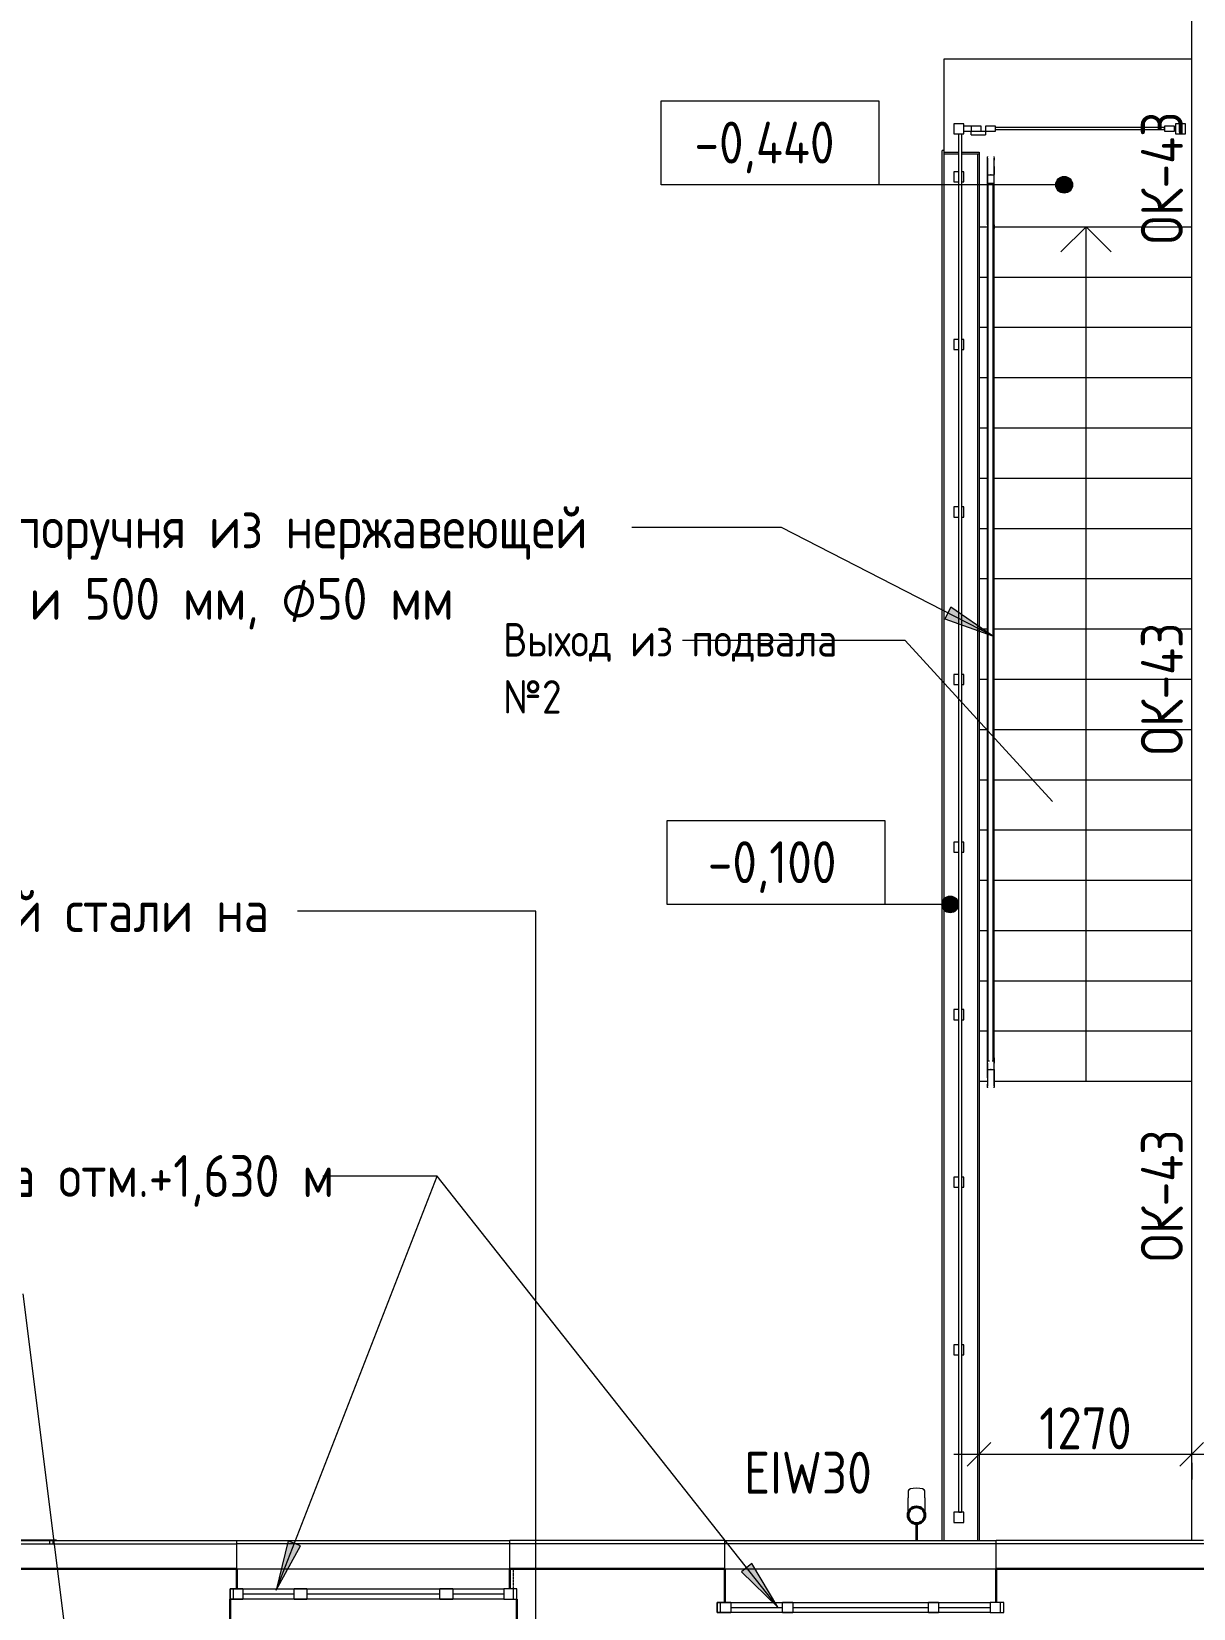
# Model space of a CAD drawing. Header units: millimetres. Extents: x -11345 to 411485, y -9810 to 73012.
# Drawn here: x 42759 to 49696, y 20376 to 29788 of the extents above; entities that cross this region are included whole.
import ezdxf

# ---------------------------------------------------------------- set-up
doc = ezdxf.new("R2010")
doc.units = ezdxf.units.MM
doc.linetypes.add('ADSK_Штрихпунктирная 2 точки_ш15 п1_5 п1_5 п1_5', pattern=[19.5, 15, -1.5, 0, -1.5, 0, -1.5])
for name, color, linetype, lineweight in [('_ Окна', 7, 'Continuous', 9), ('Аннотация', 7, 'Continuous', 18), ('Лестницы', 7, 'Continuous', 9), ('Марки окон', 7, 'Continuous', 20), ('Обобщенные модели', 7, 'Continuous', 18), ('Ограждение', 7, 'Continuous', 9), ('Окна', 7, 'Continuous', 9), ('Отметки', 7, 'Continuous', 9), ('Перекрытие', 7, 'Continuous', 9), ('Размеры', 7, 'Continuous', 5), ('Стены внутренние', 7, 'Continuous', 18), ('Стены наружные', 7, 'Continuous', 18), ('Стены несущие', 7, 'Continuous', 30), ('Стены отделка', 7, 'Continuous', 30), ('Стены штриховка', 7, 'Continuous', 9), ('Стрелки вверх', 7, 'Continuous', 18)]:
    doc.layers.add(name, color=color, linetype=linetype, lineweight=lineweight)
doc.layers.add('Линии', color=7, linetype='Continuous', lineweight=9, true_color=0x00a600)
doc.styles.add('GOST Common_2', font='GOST_Common.ttf', dxfattribs={"width": 0.9, "height": 250})
doc.styles.add('GOST Common_3', font='GOST_Common.ttf', dxfattribs={"width": 0.9, "height": 250})
doc.styles.add('GOST Common_6', font='GOST_Common.ttf', dxfattribs={"width": 0.9, "height": 200})
doc.dimstyles.new('ADSK_Основной_2_5_мм_Округление_до_1_мм', dxfattribs={"dimscale": 304.8, "dimtxt": 250, "dimasz": 0.463911, "dimexe": 0.492126, "dimexo": 0.492126, "dimgap": 0.098425, "dimtad": 1, "dimdec": 0, "dimdsep": 46, "dimtxsty": 'GOST Common_3', "dimblk1": 'OBLIQUE', "dimblk2": 'OBLIQUE', "dimsah": 1, "dimcen": 0.09, "dimdle": 0.492126, "dimazin": 2, "dimtfac": 1, "dimtdec": 0, "dimtix": 1, "dimtmove": 0, "dimatfit": 3, "dimfxl": 1, "dimtvp": 1, "dimtolj": 1, "dimtzin": 0, "dimlwd": 20, "dimlwe": 20, "dimarcsym": 2})

# ---------------------------------------------------------------- blocks, each defined once
blk = doc.blocks.new('окна_rehau_трехпольное - 1710х630 и 610Н_нов_ ок-10_-6939011-План 1-го этажа')
at = {"layer": '_ Окна', "lineweight": 18}
for p, q in [((-855, 75), (-855, 135)), ((-855, 135), (-779, 135)), ((-779, 135), (-779, 75)), ((-473, 75), (-473, 135)), ((-473, 135), (-397, 135)), ((-397, 135), (-397, 75)), ((397, 75), (397, 135)), ((397, 135), (473, 135)), ((473, 135), (473, 75)), ((779, 135), (779, 75)), ((855, 135), (779, 135)), ((855, 75), (855, 135)), ((-779, 75), (-855, 75)), ((-397, 75), (-473, 75)), ((473, 75), (397, 75)), ((779, 75), (855, 75))]:
    blk.add_line(p, q, dxfattribs=at)
at = {"layer": '_ Окна'}
for p, q in [((-835, 75), (-835, 135)), ((-779, 105), (-473, 105)), ((-397, 105), (397, 105)), ((473, 105), (779, 105)), ((835, 75), (835, 135))]:
    blk.add_line(p, q, dxfattribs=at)
at = {"layer": 'Окна'}
for p, q in [((-855, 135), (-855, 75)), ((-779, 135), (-855, 135)), ((-779, 135), (-473, 135)), ((-397, 135), (-473, 135)), ((-397, 135), (397, 135)), ((473, 135), (397, 135)), ((473, 135), (779, 135)), ((855, 135), (779, 135)), ((855, 75), (855, 135)), ((-855, 75), (-779, 75)), ((-473, 75), (-779, 75)), ((-473, 75), (-397, 75)), ((397, 75), (-397, 75)), ((397, 75), (473, 75)), ((779, 75), (473, 75)), ((779, 75), (855, 75))]:
    blk.add_line(p, q, dxfattribs=at)
blk = doc.blocks.new('окна_rehau_трехпольное - 1710х630 и 610Н_нов_ ок-10-V42-План 1-го этажа')
at = {"layer": '_ Окна', "lineweight": 18}
for p, q in [((-855, -5), (-855, 55)), ((-855, 55), (-775, 55)), ((-775, 55), (-775, -5)), ((-465, -5), (-465, 55)), ((-465, 55), (-405, 55)), ((-405, 55), (-405, -5)), ((405, -5), (405, 55)), ((405, 55), (465, 55)), ((465, 55), (465, -5)), ((775, 55), (775, -5)), ((855, 55), (775, 55)), ((855, -5), (855, 55)), ((-775, -5), (-855, -5)), ((-405, -5), (-465, -5)), ((465, -5), (405, -5)), ((775, -5), (855, -5))]:
    blk.add_line(p, q, dxfattribs=at)
at = {"layer": '_ Окна'}
for p, q in [((-835, -5), (-835, 55)), ((-775, 25), (-465, 25)), ((-405, 25), (405, 25)), ((465, 25), (775, 25)), ((835, -5), (835, 55))]:
    blk.add_line(p, q, dxfattribs=at)
at = {"layer": 'Окна'}
for p, q in [((-855, 55), (-855, -5)), ((-775, 55), (-855, 55)), ((-775, 55), (-465, 55)), ((-405, 55), (-465, 55)), ((-405, 55), (405, 55)), ((465, 55), (405, 55)), ((465, 55), (775, 55)), ((855, 55), (775, 55)), ((855, -5), (855, 55)), ((-855, -5), (-775, -5)), ((-465, -5), (-775, -5)), ((-465, -5), (-405, -5)), ((405, -5), (-405, -5)), ((405, -5), (465, -5)), ((775, -5), (465, -5)), ((775, -5), (855, -5))]:
    blk.add_line(p, q, dxfattribs=at)
blk = doc.blocks.new('Водосток - Тип 1 _карниз больше 490мм_-5195895-План 1-го этажа')
at = {"layer": 'Обобщенные модели', "lineweight": 9}
h = blk.add_hatch(dxfattribs=at)
h.set_pattern_fill('FP_27', color=256, style=0, pattern_type=2)
h.set_pattern_definition([(45, (-15863.9, -20772.53), (-106.066, 106.066), [])])
h.paths.add_polyline_path([(125, 110), (146.7, 115), (164.1, 128.8), (173.7, 148.9), (173.7, 171.1), (164.1, 191.2), (146.7, 205), (125, 210), (102.3, 204.3), (85.9, 191.2), (76.3, 171.1), (77.4, 146.5), (85.9, 128.8), (103.3, 115), (117.5, 111.7)])
at = {"layer": 'Обобщенные модели'}
for p, q in [((75, 306.2), (75, 263.6)), ((175, 263.6), (175, 306.2)), ((120, 109.1), (120, 10)), ((130, 10), (130, 109.1))]:
    blk.add_line(p, q, dxfattribs=at)
at = {"layer": 'Обобщенные модели', "flags": 128}
for points in [[(75, 173), (75, 174.3), (75, 177), (75, 179.8), (75, 182.9), (75, 186.2), (75, 189.7), (75, 193.4), (75, 197.2), (75, 201.3), (75, 205.5), (75, 209.9), (75, 214.4), (75, 219.1), (75, 224), (75, 229), (75, 234.1), (75, 239.3), (75, 244.6), (75, 250.1), (75, 255.6), (75, 261.3), (75, 263.6)], [(175, 263.6), (175, 258), (175, 252.4), (175, 246.9), (175, 241.5), (175, 236.2), (175, 231.1), (175, 226), (175, 221.1), (175, 216.4), (175, 211.8), (175, 207.3), (175, 203), (175, 198.9), (175, 194.9), (175, 191.2), (175, 187.6), (175, 184.3), (175, 181.1), (175, 178.1), (175, 175.4), (175, 173)]]:
    blk.add_lwpolyline(points, dxfattribs=at)
at = {"layer": 'Обобщенные модели'}
for start, end in [(90, 270), (270, 90)]:
    blk.add_arc((125, 160), 52, start, end, dxfattribs=at)
at = {"layer": 'Обобщенные модели', "lineweight": 40}
for start, end in [(90, 270), (270, 90)]:
    blk.add_arc((125, 160), 50, start, end, dxfattribs=at)
at = {"layer": 'Обобщенные модели'}
for start_param, end_param in [(4.712389, 6.283185), (3.141593, 4.712389)]:
    blk.add_ellipse((125, 306.2), major_axis=(-50, 0), ratio=0.309017, start_param=start_param, end_param=end_param, dxfattribs=at)
blk = doc.blocks.new('Ограждение 13 - Ограждение 1-6927436-План 1-го этажа')
at = {"layer": 'Ограждение'}
for p, q in [((16272.4, 29236.2), (16212.4, 29236.2)), ((16212.4, 29236.2), (16212.4, 29176.2)), ((16212.4, 29176.2), (16272.4, 29176.2)), ((16240.8, 20949.9), (16240.8, 29176.2)), ((16240.8, 29176.2), (16256.8, 29176.2)), ((16256.8, 29176.2), (16256.8, 20949.9)), ((16272.4, 29176.2), (16272.4, 29236.2)), ((16272.4, 29193.7), (16272.4, 29223.7)), ((16314.9, 29223.7), (16272.4, 29223.7)), ((16272.4, 29193.7), (16314.9, 29193.7)), ((16314.9, 29223.7), (16314.9, 29193.7)), ((16374.9, 29223.7), (16314.9, 29223.7)), ((16314.9, 29223.7), (16314.9, 29193.7)), ((16314.9, 29170.5), (16314.9, 29193.7)), ((16314.9, 29193.7), (16374.9, 29193.7)), ((16374.9, 29193.7), (16374.9, 29223.7)), ((16374.9, 29193.8), (16399.9, 29193.8)), ((16459.9, 29223.7), (16399.9, 29223.7)), ((16399.9, 29223.7), (16399.9, 29193.7)), ((16399.9, 29193.7), (16399.9, 29170.5)), ((16399.9, 29193.7), (16459.9, 29193.7)), ((16459.9, 29193.7), (16459.9, 29223.7)), ((16459.9, 29217.2), (17469.9, 29217.2)), ((16459.9, 29201.2), (16459.9, 29217.2)), ((17469.9, 29201.2), (16459.9, 29201.2)), ((17529.9, 29223.7), (17469.9, 29223.7)), ((17469.9, 29223.7), (17469.9, 29193.7)), ((17469.9, 29201.2), (17469.9, 29217.2)), ((17469.9, 29193.7), (17529.9, 29193.7)), ((17529.9, 29193.7), (17529.9, 29223.7)), ((17594.9, 29236.2), (17534.9, 29236.2)), ((17534.9, 29236.2), (17534.9, 29176.2)), ((17534.9, 29176.2), (17594.9, 29176.2)), ((17594.9, 29176.2), (17594.9, 29236.2)), ((16314.9, 29170.5), (16399.9, 29170.5)), ((16240.8, 28949.9), (16212.4, 28949.9)), ((16212.4, 28949.9), (16212.4, 28889.9)), ((16272.4, 28949.9), (16256.8, 28949.9)), ((16272.4, 28889.9), (16272.4, 28949.9)), ((16212.4, 28889.9), (16240.8, 28889.9)), ((16256.8, 28889.9), (16272.4, 28889.9)), ((16240.8, 27949.9), (16212.4, 27949.9)), ((16212.4, 27949.9), (16212.4, 27889.9)), ((16212.4, 27889.9), (16240.8, 27889.9)), ((16272.4, 27949.9), (16256.8, 27949.9)), ((16256.8, 27889.9), (16272.4, 27889.9)), ((16272.4, 27889.9), (16272.4, 27949.9)), ((16240.8, 26949.9), (16212.4, 26949.9)), ((16212.4, 26949.9), (16212.4, 26889.9)), ((16272.4, 26949.9), (16256.8, 26949.9)), ((16272.4, 26889.9), (16272.4, 26949.9)), ((16212.4, 26889.9), (16240.8, 26889.9)), ((16256.8, 26889.9), (16272.4, 26889.9)), ((16240.8, 25949.9), (16212.4, 25949.9)), ((16212.4, 25949.9), (16212.4, 25889.9)), ((16212.4, 25889.9), (16240.8, 25889.9)), ((16272.4, 25949.9), (16256.8, 25949.9)), ((16256.8, 25889.9), (16272.4, 25889.9)), ((16272.4, 25889.9), (16272.4, 25949.9)), ((16240.8, 24949.9), (16212.4, 24949.9)), ((16212.4, 24949.9), (16212.4, 24889.9)), ((16272.4, 24949.9), (16256.8, 24949.9)), ((16272.4, 24889.9), (16272.4, 24949.9)), ((16212.4, 24889.9), (16240.8, 24889.9)), ((16256.8, 24889.9), (16272.4, 24889.9)), ((16240.8, 23949.9), (16212.4, 23949.9)), ((16212.4, 23949.9), (16212.4, 23889.9)), ((16272.4, 23949.9), (16256.8, 23949.9)), ((16272.4, 23889.9), (16272.4, 23949.9)), ((16212.4, 23889.9), (16240.8, 23889.9)), ((16256.8, 23889.9), (16272.4, 23889.9)), ((16240.8, 22949.9), (16212.4, 22949.9)), ((16212.4, 22949.9), (16212.4, 22889.9)), ((16212.4, 22889.9), (16240.8, 22889.9)), ((16272.4, 22949.9), (16256.8, 22949.9)), ((16256.8, 22889.9), (16272.4, 22889.9)), ((16272.4, 22889.9), (16272.4, 22949.9)), ((16240.8, 21949.9), (16212.4, 21949.9)), ((16212.4, 21949.9), (16212.4, 21889.9)), ((16272.4, 21949.9), (16256.8, 21949.9)), ((16272.4, 21889.9), (16272.4, 21949.9)), ((16212.4, 21889.9), (16240.8, 21889.9)), ((16256.8, 21889.9), (16272.4, 21889.9)), ((16272.4, 20949.9), (16212.4, 20949.9)), ((16212.4, 20949.9), (16212.4, 20889.9)), ((16240.8, 20949.9), (16256.8, 20949.9)), ((16272.4, 20889.9), (16272.4, 20949.9)), ((16212.4, 20889.9), (16272.4, 20889.9))]:
    blk.add_line(p, q, dxfattribs=at)
blk = doc.blocks.new('Ограждение - Ограждение-7023087-План 1-го этажа')
at = {"layer": 'Ограждение'}
for p, q in [((16417.4, 28882.5), (16447.4, 28882.5)), ((16417.4, 28622.5), (16417.4, 28882.5)), ((16447.4, 28622.5), (16447.4, 28882.5)), ((16417.4, 23642.5), (16417.4, 28622.5)), ((16447.4, 23642.5), (16447.4, 28622.5)), ((16424.9, 23642.5), (16417.4, 23642.5)), ((16447.4, 23642.5), (16439.7, 23642.5))]:
    blk.add_line(p, q, dxfattribs=at)
blk = doc.blocks.new('Тип перил - Перила_Внутренний_-7023091-План 1-го этажа')
at = {"layer": 'Ограждение'}
for p, q in [((16412.4, 28932.5), (16412.4, 28882.5)), ((16434.7, 28932.5), (16430.1, 28932.5)), ((16452.4, 28882.5), (16452.4, 28932.5)), ((16412.4, 28882.5), (16412.4, 28634.5)), ((16452.4, 28634.5), (16452.4, 28882.5)), ((16412.4, 28620.9), (16412.4, 23662.3)), ((16452.4, 23662.3), (16452.4, 28620.9)), ((16412.4, 23630.5), (16412.4, 23592.5)), ((16452.4, 23592.5), (16452.4, 23630.5)), ((16430.1, 23592.5), (16434.7, 23592.5))]:
    blk.add_line(p, q, dxfattribs=at)
at = {"layer": 'Ограждение', "flags": 128}
for points in [[(16412.4, 28634.5), (16412.4, 28633.3), (16412.4, 28632.1), (16412.4, 28630.9), (16412.4, 28629.8), (16412.4, 28628.6), (16412.4, 28627.4), (16412.4, 28626.2), (16412.4, 28625.1), (16412.4, 28624), (16412.4, 28622.9), (16412.4, 28621.8), (16412.4, 28620.9)], [(16452.4, 28620.9), (16452.4, 28622), (16452.4, 28623.1), (16452.4, 28624.2), (16452.4, 28625.3), (16452.4, 28626.5), (16452.4, 28627.7), (16452.4, 28628.8), (16452.4, 28630), (16452.4, 28631.2), (16452.4, 28632.4), (16452.4, 28633.6), (16452.4, 28634.5)], [(16412.4, 23630.5), (16412.4, 23633.3), (16412.4, 23636.1), (16412.4, 23638.9), (16412.4, 23641.7), (16412.4, 23644.4), (16412.4, 23647.2), (16412.4, 23649.9), (16412.4, 23652.5), (16412.4, 23655.2), (16412.4, 23657.8), (16412.4, 23660.3), (16412.4, 23662.3)], [(16452.4, 23662.3), (16452.4, 23659.8), (16452.4, 23657.2), (16452.4, 23654.6), (16452.4, 23652), (16452.4, 23649.3), (16452.4, 23646.6), (16452.4, 23643.8), (16452.4, 23641.1), (16452.4, 23638.3), (16452.4, 23635.5), (16452.4, 23632.7), (16452.4, 23630.5)]]:
    blk.add_lwpolyline(points, dxfattribs=at)
blk = doc.blocks.new('Тип перил - D40 шаг 400 прямое со скруглением-6687845-План 1-го этажа')
at = {"layer": 'Ограждение'}
for p, q in [((0, 2.3), (0, 0)), ((0, 0), (0, -2.3))]:
    blk.add_line(p, q, dxfattribs=at)
at = {"layer": 'Ограждение', "flags": 128}
for points in [[(100, 20), (99.9, 20), (99.7, 20), (99.3, 20), (98.7, 20), (98, 20), (97.1, 20), (96.1, 20), (94.9, 20), (93.6, 20), (92.1, 20), (90.5, 20), (88.7, 20), (86.8, 20), (84.7, 20), (82.5, 20), (80.2, 20), (77.8, 20), (75.2, 20), (72.5, 20), (69.7, 20), (66.7, 20), (63.7, 20), (60.6, 20), (57.4, 20), (54, 20), (50.6, 20), (47.1, 20), (43.6, 20), (39.9, 20), (36.2, 20), (32.5, 20), (28.7, 20), (24.8, 20), (20.9, 20), (17, 20), (13, 20), (9.1, 20), (5.1, 20), (1.1, 20), (0, 20)], [(0, 20), (4, 20), (8, 20), (12, 20), (15.9, 20), (19.9, 20), (23.8, 20), (27.6, 20), (31.5, 20), (35.2, 20), (38.9, 20), (42.6, 20), (46.2, 20), (49.7, 20), (53.1, 20), (56.5, 20), (59.7, 20), (62.9, 20), (65.9, 20), (68.9, 20), (71.7, 20), (74.5, 20), (77.1, 20), (79.6, 20), (81.9, 20), (84.1, 20), (86.2, 20), (88.2, 20), (90, 20), (91.7, 20), (93.2, 20), (94.6, 20), (95.8, 20), (96.9, 20), (97.8, 20), (98.5, 20), (99.1, 20), (99.6, 20), (99.9, 20), (100, 20), (100, 20)], [(100, 20), (100.8, 20), (101.6, 19.9), (102.4, 19.9), (103.2, 19.7), (104, 19.6), (104.8, 19.4), (105.5, 19.2), (106.3, 19), (107, 18.7), (107.8, 18.4), (108.5, 18.1), (109.2, 17.7)], [(0, -20), (4, -20), (8, -20), (12, -20), (15.9, -20), (19.9, -20), (23.8, -20), (27.6, -20), (31.5, -20), (35.2, -20), (38.9, -20), (42.6, -20), (46.2, -20), (49.7, -20), (53.1, -20), (56.5, -20), (59.7, -20), (62.9, -20), (65.9, -20), (68.9, -20), (71.7, -20), (74.5, -20), (77.1, -20), (79.6, -20), (81.9, -20), (84.1, -20), (86.2, -20), (88.2, -20), (90, -20), (91.7, -20), (93.2, -20), (94.6, -20), (95.8, -20), (96.9, -20), (97.8, -20), (98.5, -20), (99.1, -20), (99.6, -20), (99.9, -20), (100, -20), (100, -20)], [(48.6, -20), (47.1, -20), (43.6, -20), (39.9, -20), (36.2, -20), (32.5, -20), (28.7, -20), (24.8, -20), (20.9, -20), (17, -20), (13, -20), (9.1, -20), (5.1, -20), (1.1, -20)], [(100, -20), (99.9, -20), (99.7, -20), (99.3, -20), (98.7, -20), (98, -20), (97.1, -20), (96.1, -20), (94.9, -20), (93.6, -20), (92.1, -20), (90.5, -20), (88.7, -20), (87.5, -20)], [(103.4, -19.7), (102.6, -19.8), (101.8, -19.9), (101, -20), (100.2, -20), (100, -20)], [(108.7, -18), (108, -18.3), (107.2, -18.6), (106.5, -18.9), (105.7, -19.2)]]:
    blk.add_lwpolyline(points, dxfattribs=at)
blk = doc.blocks.new('Тип перил - D40 шаг 400 прямое со скруглением-V100-План 1-го этажа')
at = {"layer": 'Ограждение'}
for p, q in [((0, 2.3), (0, 0)), ((0, 0), (0, -2.3))]:
    blk.add_line(p, q, dxfattribs=at)
at = {"layer": 'Ограждение', "flags": 128}
for points in [[(100, 20), (99.9, 20), (99.7, 20), (99.3, 20), (98.7, 20), (98, 20), (97.1, 20), (96.1, 20), (94.9, 20), (93.6, 20), (92.1, 20), (90.5, 20), (88.7, 20), (86.8, 20), (84.7, 20), (82.5, 20), (80.2, 20), (77.8, 20), (75.2, 20), (72.5, 20), (69.7, 20), (66.7, 20), (63.7, 20), (60.6, 20), (57.4, 20), (54, 20), (50.6, 20), (47.1, 20), (43.6, 20), (39.9, 20), (36.2, 20), (32.5, 20), (28.7, 20), (24.8, 20), (20.9, 20), (17, 20), (13, 20), (9.1, 20), (5.1, 20), (1.1, 20), (0, 20)], [(0, 20), (4, 20), (8, 20), (12, 20), (15.9, 20), (19.9, 20), (23.8, 20), (27.6, 20), (31.5, 20), (35.2, 20), (38.9, 20), (42.6, 20), (46.2, 20), (49.7, 20), (53.1, 20), (56.5, 20), (59.7, 20), (62.9, 20), (65.9, 20), (68.9, 20), (71.7, 20), (74.5, 20), (77.1, 20), (79.6, 20), (81.9, 20), (84.1, 20), (86.2, 20), (88.2, 20), (90, 20), (91.7, 20), (93.2, 20), (94.6, 20), (95.8, 20), (96.9, 20), (97.8, 20), (98.5, 20), (99.1, 20), (99.6, 20), (99.9, 20), (100, 20), (100, 20)], [(100, 20), (100.8, 20), (101.6, 19.9), (102.4, 19.9), (103.2, 19.7), (104, 19.6), (104.8, 19.4), (105.5, 19.2), (106.3, 19), (107, 18.7), (107.8, 18.4), (108.5, 18.1), (109.2, 17.7)], [(0, -20), (4, -20), (8, -20), (12, -20), (15.9, -20), (19.9, -20), (23.8, -20), (27.6, -20), (31.5, -20), (35.2, -20), (38.9, -20), (42.6, -20), (46.2, -20), (49.7, -20), (53.1, -20), (56.5, -20), (59.7, -20), (62.9, -20), (65.9, -20), (68.9, -20), (71.7, -20), (74.5, -20), (77.1, -20), (79.6, -20), (81.9, -20), (84.1, -20), (86.2, -20), (88.2, -20), (90, -20), (91.7, -20), (93.2, -20), (94.6, -20), (95.8, -20), (96.9, -20), (97.8, -20), (98.5, -20), (99.1, -20), (99.6, -20), (99.9, -20), (100, -20), (100, -20)], [(48.6, -20), (47.1, -20), (43.6, -20), (39.9, -20), (36.2, -20), (32.5, -20), (28.7, -20), (24.8, -20), (20.9, -20), (17, -20), (13, -20), (9.1, -20), (5.1, -20), (1.1, -20)], [(100, -20), (99.9, -20), (99.7, -20), (99.3, -20), (98.7, -20), (98, -20), (97.1, -20), (96.1, -20), (94.9, -20), (93.6, -20), (92.1, -20), (90.5, -20), (88.7, -20), (87.5, -20)], [(103.4, -19.7), (102.6, -19.8), (101.8, -19.9), (101, -20), (100.2, -20), (100, -20)], [(108.7, -18), (108, -18.3), (107.2, -18.6), (106.5, -18.9), (105.7, -19.2)]]:
    blk.add_lwpolyline(points, dxfattribs=at)
blk = doc.blocks.new('Тип перил - Перила_Внутренний_-V101-План 1-го этажа')
at = {"layer": 'Ограждение'}
for p, q in [((16412.4, 28932.5), (16452.4, 28932.5)), ((16412.4, 28634.5), (16412.4, 28932.5)), ((16452.4, 28634.5), (16452.4, 28932.5)), ((16412.4, 28634.5), (16412.4, 28611.8)), ((16412.4, 23653.2), (16412.4, 28611.8)), ((16452.4, 28634.5), (16452.4, 28611.8)), ((16452.4, 23653.2), (16452.4, 28611.8)), ((16412.4, 23630.5), (16412.4, 23653.2)), ((16412.4, 23592.5), (16412.4, 23630.5)), ((16452.4, 23630.5), (16452.4, 23653.2)), ((16452.4, 23592.5), (16452.4, 23630.5)), ((16412.4, 23592.5), (16452.4, 23592.5))]:
    blk.add_line(p, q, dxfattribs=at)
blk = doc.blocks.new('Тип перил - Перила_Внутренний_-7023104-План 1-го этажа')
at = {"layer": 'Ограждение'}
for p, q in [((16412.4, 28942.5), (16412.4, 28932.5)), ((16452.4, 28932.5), (16452.4, 28942.5)), ((16412.4, 23592.5), (16412.4, 23582.5)), ((16452.4, 23582.5), (16452.4, 23592.5))]:
    blk.add_line(p, q, dxfattribs=at)
at = {"layer": 'Ограждение', "flags": 128}
for points in [[(16412.4, 28634.5), (16412.4, 28633.3), (16412.4, 28632.1), (16412.4, 28630.9), (16412.4, 28629.8), (16412.4, 28628.6), (16412.4, 28627.4)], [(16412.4, 28625.1), (16412.4, 28624), (16412.4, 28622.9), (16412.4, 28621.8), (16412.4, 28620.9)], [(16452.4, 28627.7), (16452.4, 28628.8), (16452.4, 28630), (16452.4, 28631.2), (16452.4, 28632.4), (16452.4, 28633.6), (16452.4, 28634.5)], [(16452.4, 28620.9), (16452.4, 28622), (16452.4, 28623.1), (16452.4, 28624.2), (16452.4, 28625.3)]]:
    blk.add_lwpolyline(points, dxfattribs=at)
blk = doc.blocks.new('Тип перил - Перила_Внутренний_-V102-План 1-го этажа')
at = {"layer": 'Ограждение'}
for p, q in [((16412.4, 28932.5), (16412.4, 28942.5)), ((16452.4, 28932.5), (16452.4, 28942.5)), ((16412.4, 28634.5), (16412.4, 28620.8)), ((16452.4, 28634.5), (16452.4, 28620.8)), ((16412.4, 23582.5), (16412.4, 23592.5)), ((16452.4, 23582.5), (16452.4, 23592.5))]:
    blk.add_line(p, q, dxfattribs=at)
blk = doc.blocks.new('_Oblique')
at = {"color": 0, "linetype": 'ByBlock', "lineweight": -2}
blk.add_line((-0.5, -0.5), (0.5, 0.5), dxfattribs=at)
blk = doc.blocks.new('DIMBLOCK113-План 1-го этажа')
at = {"layer": 'Defpoints', "color": 0, "transparency": 16777216}
for p in [(48416.3, 21396), (49686.3, 21396), (49686.3, 21296)]:
    blk.add_point(p, dxfattribs=at)
at = {"layer": 'Размеры', "color": 0, "transparency": 16777216}
for p, q in [((48266.3, 21296), (49836.3, 21296)), ((48416.3, 21246), (48416.3, 21146)), ((49686.3, 21246), (49686.3, 21146))]:
    blk.add_line(p, q, dxfattribs=at)
at = {"layer": 'Размеры', "color": 0, "transparency": 16777216, "xscale": 141.4, "yscale": 141.4, "zscale": 141.4, "rotation": 180}
blk.add_blockref('_Oblique', (48416.3, 21296), dxfattribs=at)
at = {"layer": 'Размеры', "color": 0, "transparency": 16777216, "xscale": 141.4, "yscale": 141.4, "zscale": 141.4}
blk.add_blockref('_Oblique', (49686.3, 21296), dxfattribs=at)
at = {"layer": 'Размеры', "color": 0, "lineweight": 20, "transparency": 16777216, "insert": (49051.3, 21451), "char_height": 250, "width": 700.591, "attachment_point": 5, "style": 'GOST Common_3'}
blk.add_mtext('\\A1;1270', dxfattribs=at)
blk = doc.blocks.new('Высотные отметки - Рамка-12095-План 1-го этажа')
at = {"layer": 'Аннотация', "lineweight": 20}
for p, q in [((-6.5, 0), (-6.5, 5)), ((-6.5, 5), (6.5, 5)), ((6.5, 5), (6.5, 0)), ((6.5, 0), (-6.5, 0))]:
    blk.add_line(p, q, dxfattribs=at)

msp = doc.modelspace()

# ---------------------------------------------------------------- hatches: boundary and pattern name
at = {"layer": 'Аннотация', "lineweight": 9}
for points in [[(48497.1835, 26180.40503), (48248.34982, 26352.57272), (48212.26834, 26282.30336)], [(44219.92477, 20485.12064), (44365.52525, 20750.37601), (44291.91089, 20779.02183)], [(47215.36442, 20383.75406), (47060.34014, 20643.61438), (46998.36566, 20594.63661)]]:
    msp.add_hatch(color=256, dxfattribs=at).paths.add_polyline_path(points)
at = {"layer": 'Отметки'}
h = msp.add_hatch(color=256, dxfattribs=at)
edge = h.paths.add_edge_path()
edge.add_arc((48924.34135, 28873.05385), 50, 0, 360)
h = msp.add_hatch(color=256, dxfattribs=at)
edge = h.paths.add_edge_path()
edge.add_arc((48243.91342, 24578.1603), 50, 0, 360)

# ---------------------------------------------------------------- linework, layer by layer
at = {"layer": 'Аннотация', "lineweight": 9}
for p, q in [((46542.6112, 26827.9802), (46343.31739, 26827.9802)), ((47236.01847, 26827.9802), (46542.6112, 26827.9802)), ((48497.1835, 26180.40503), (47236.01847, 26827.9802)), ((48248.34982, 26352.57272), (48212.26834, 26282.30336)), ((48497.1835, 26180.40503), (48248.34982, 26352.57272)), ((48212.26834, 26282.30336), (48497.1835, 26180.40503)), ((47575.17065, 26153.27417), (46646.15379, 26153.27417)), ((47975.55815, 26153.27417), (47575.17065, 26153.27417)), ((48855.21644, 25192.22105), (47975.55815, 26153.27417)), ((45076.00618, 24537.86438), (44346.88425, 24537.86438)), ((45769.41346, 24537.86438), (45076.00618, 24537.86438)), ((45769.41346, 18926.853), (45769.41346, 24537.86438)), ((44219.92477, 20485.12064), (45181.79612, 22956.94891)), ((44950.1817, 22956.94891), (44497.71023, 22956.94891)), ((45181.79612, 22956.94891), (44950.1817, 22956.94891)), ((45181.79612, 22956.94891), (44950.1817, 22956.94891)), ((47215.36442, 20383.75406), (45181.79612, 22956.94891)), ((43446.68098, 16362.60869), (42709.1861, 22253.94737)), ((44291.91089, 20779.02183), (44219.92477, 20485.12064)), ((44219.92477, 20485.12064), (44365.52525, 20750.37601)), ((44365.52525, 20750.37601), (44291.91089, 20779.02183)), ((47060.34014, 20643.61438), (46998.36566, 20594.63661)), ((47215.36442, 20383.75406), (47060.34014, 20643.61438)), ((46998.36566, 20594.63661), (47215.36442, 20383.75406))]:
    msp.add_line(p, q, dxfattribs=at)
at = {"layer": 'Лестницы'}
for p, q in [((48416.26079, 28622.52494), (48466.64089, 28622.52494)), ((48505.88068, 28622.52494), (49686.26079, 28622.52494)), ((48416.26079, 28322.52494), (48466.26079, 28322.52494)), ((48416.26079, 28322.52494), (48466.26079, 28322.52494)), ((48506.26079, 28322.52494), (49686.26079, 28322.52494)), ((48506.26079, 28322.52494), (49686.26079, 28322.52494)), ((48416.26079, 28022.52494), (48466.26079, 28022.52494)), ((48416.26079, 28022.52494), (48466.26079, 28022.52494)), ((48506.26079, 28022.52494), (49686.26079, 28022.52494)), ((48506.26079, 28022.52494), (49686.26079, 28022.52494)), ((48416.26079, 27722.52494), (48466.26079, 27722.52494)), ((48416.26079, 27722.52494), (48466.26079, 27722.52494)), ((48506.26079, 27722.52494), (49686.26079, 27722.52494)), ((48506.26079, 27722.52494), (49686.26079, 27722.52494)), ((48416.26079, 27422.52494), (48466.26079, 27422.52494)), ((48416.26079, 27422.52494), (48466.26079, 27422.52494)), ((48506.26079, 27422.52494), (49686.26079, 27422.52494)), ((48506.26079, 27422.52494), (49686.26079, 27422.52494)), ((48416.26079, 27122.52494), (48466.26079, 27122.52494)), ((48416.26079, 27122.52494), (48466.26079, 27122.52494)), ((48506.26079, 27122.52494), (49686.26079, 27122.52494)), ((48506.26079, 27122.52494), (49686.26079, 27122.52494)), ((48416.26079, 26822.52494), (48466.26079, 26822.52494)), ((48416.26079, 26822.52494), (48466.26079, 26822.52494)), ((48506.26079, 26822.52494), (49686.26079, 26822.52494)), ((48506.26079, 26822.52494), (49686.26079, 26822.52494)), ((48416.26079, 26522.52494), (48466.26079, 26522.52494)), ((48416.26079, 26522.52494), (48466.26079, 26522.52494)), ((48506.26079, 26522.52494), (49686.26079, 26522.52494)), ((48506.26079, 26522.52494), (49686.26079, 26522.52494)), ((48416.26079, 26222.52494), (48466.26079, 26222.52494)), ((48416.26079, 26222.52494), (48466.26079, 26222.52494)), ((48506.26079, 26222.52494), (49686.26079, 26222.52494)), ((48506.26079, 26222.52494), (49686.26079, 26222.52494)), ((48416.26079, 25922.52494), (48466.26079, 25922.52494)), ((48416.26079, 25922.52494), (48466.26079, 25922.52494)), ((48506.26079, 25922.52494), (49686.26079, 25922.52494)), ((48506.26079, 25922.52494), (49686.26079, 25922.52494)), ((48416.26079, 25622.52494), (48466.26079, 25622.52494)), ((48416.26079, 25622.52494), (48466.26079, 25622.52494)), ((48506.26079, 25622.52494), (49686.26079, 25622.52494)), ((48506.26079, 25622.52494), (49686.26079, 25622.52494)), ((48416.26079, 25322.52494), (48466.26079, 25322.52494)), ((48416.26079, 25322.52494), (48466.26079, 25322.52494)), ((48506.26079, 25322.52494), (49686.26079, 25322.52494)), ((48506.26079, 25322.52494), (49686.26079, 25322.52494)), ((48416.26079, 25022.52494), (48466.26079, 25022.52494)), ((48416.26079, 25022.52494), (48466.26079, 25022.52494)), ((48506.26079, 25022.52494), (49686.26079, 25022.52494)), ((48506.26079, 25022.52494), (49686.26079, 25022.52494)), ((48416.26079, 24722.52494), (48466.26079, 24722.52494)), ((48416.26079, 24722.52494), (48466.26079, 24722.52494)), ((48506.26079, 24722.52494), (49686.26079, 24722.52494)), ((48506.26079, 24722.52494), (49686.26079, 24722.52494)), ((48416.26079, 24422.52494), (48466.26079, 24422.52494)), ((48416.26079, 24422.52494), (48466.26079, 24422.52494)), ((48506.26079, 24422.52494), (49686.26079, 24422.52494)), ((48506.26079, 24422.52494), (49686.26079, 24422.52494)), ((48416.26079, 24122.52494), (48466.26079, 24122.52494)), ((48416.26079, 24122.52494), (48466.26079, 24122.52494)), ((48506.26079, 24122.52494), (49686.26079, 24122.52494)), ((48506.26079, 24122.52494), (49686.26079, 24122.52494)), ((48416.26079, 23822.52494), (48466.26079, 23822.52494)), ((48416.26079, 23822.52494), (48466.26079, 23822.52494)), ((48506.26079, 23822.52494), (49686.26079, 23822.52494)), ((48506.26079, 23822.52494), (49686.26079, 23822.52494)), ((48416.26079, 23522.52494), (48466.28958, 23522.52494)), ((48416.26079, 23522.52494), (48466.28958, 23522.52494)), ((48506.23046, 23522.52494), (49686.26079, 23522.52494)), ((48506.23046, 23522.52494), (49686.26079, 23522.52494))]:
    msp.add_line(p, q, dxfattribs=at)
at = {"layer": 'Линии', "color": 7, "linetype": 'ADSK_Штрихпунктирная 2 точки_ш15 п1_5 п1_5 п1_5'}
for p, q in [((45635.72247, 20492.52494), (45635.72247, 20612.52494)), ((45655.72247, 20432.52494), (45655.72247, 20092.52494))]:
    msp.add_line(p, q, dxfattribs=at)
at = {"layer": 'Отметки', "lineweight": 20}
for p, q in [((48924.34135, 28873.05385), (47168.45861, 28873.05385)), ((47696.19542, 24578.1603), (47204.29582, 24578.1603)), ((48243.91342, 24578.1603), (47696.19542, 24578.1603))]:
    msp.add_line(p, q, dxfattribs=at)
at = {"layer": 'Отметки'}
for centre in [(48924.34135, 28873.05385), (48243.91342, 24578.1603)]:
    msp.add_circle(centre, 50, dxfattribs=at)
at = {"layer": 'Перекрытие'}
for p, q in [((49686.26079, 29622.52494), (48206.26079, 29622.52494)), ((48206.26079, 29622.52494), (48206.26079, 29077.52494)), ((48416.26079, 28622.52494), (48466.64089, 28622.52494)), ((48505.88068, 28622.52494), (49686.26079, 28622.52494))]:
    msp.add_line(p, q, dxfattribs=at)
at = {"layer": 'Стены внутренние'}
for p, q in [((48206.26079, 29057.52494), (48294.65349, 29057.52494)), ((48310.65349, 29057.52494), (48406.26079, 29057.52494)), ((48406.26079, 29057.52494), (48406.26079, 20782.52494)), ((43985.72247, 20612.52494), (45615.72247, 20612.52494)), ((46898.39442, 20612.52494), (48518.39442, 20612.52494))]:
    msp.add_line(p, q, dxfattribs=at)
at = {"layer": 'Стены наружные'}
for p, q in [((49686.26079, 20782.52494), (49686.26079, 30421.76003)), ((48196.26079, 20782.52494), (48196.26079, 29077.52494)), ((48206.26079, 29077.52494), (48196.26079, 29077.52494)), ((48206.26079, 29077.52494), (48206.26079, 20782.52494)), ((48206.26079, 29067.52494), (48294.65349, 29067.52494)), ((48310.65349, 29067.52494), (48416.26079, 29067.52494)), ((48406.26079, 29057.52494), (48416.26079, 29057.52494)), ((48416.26079, 29067.52494), (48416.26079, 20782.52494)), ((43985.72247, 20782.52494), (45615.72247, 20782.52494)), ((45615.72247, 20762.52494), (43985.72247, 20762.52494)), ((46898.39442, 20782.52494), (48518.39442, 20782.52494)), ((48518.39442, 20762.52494), (46898.39442, 20762.52494))]:
    msp.add_line(p, q, dxfattribs=at)
at = {"layer": 'Стены несущие'}
for p, q in [((41455.51306, 20612.52494), (43985.72247, 20612.52494)), ((43985.72247, 20612.52494), (43985.72247, 20492.52494)), ((45615.72247, 20612.52494), (46898.39442, 20612.52494)), ((45615.72247, 20612.52494), (45615.72247, 20492.52494)), ((46898.39442, 20612.52494), (46898.39442, 20412.52494)), ((49926.26079, 20612.52494), (48518.39442, 20612.52494)), ((48518.39442, 20612.52494), (48518.39442, 20412.52494)), ((43945.72247, 20102.52494), (43945.72247, 20432.52494)), ((45655.72247, 20102.52494), (45655.72247, 20432.52494))]:
    msp.add_line(p, q, dxfattribs=at)
at = {"layer": 'Стены отделка', "lineweight": 9}
for p, q in [((42908.86393, 20783.52494), (41455.51306, 20783.52494)), ((41455.51306, 20782.52494), (43985.72247, 20782.52494)), ((42868.86393, 20762.52494), (42868.86393, 20782.52494)), ((42888.86393, 20762.52494), (42888.86393, 20782.52494)), ((42888.86393, 20762.52494), (43985.72247, 20762.52494)), ((42908.86393, 20782.52494), (42908.86393, 20783.52494)), ((43985.72247, 20612.52494), (43985.72247, 20782.52494)), ((46898.39442, 20782.52494), (45615.72247, 20782.52494)), ((45615.72247, 20612.52494), (45615.72247, 20782.52494)), ((46898.39442, 20762.52494), (45615.72247, 20762.52494)), ((46898.39442, 20612.52494), (46898.39442, 20782.52494)), ((49756.26079, 20782.52494), (48518.39442, 20782.52494)), ((48518.39442, 20612.52494), (48518.39442, 20782.52494)), ((49776.26079, 20762.52494), (48518.39442, 20762.52494))]:
    msp.add_line(p, q, dxfattribs=at)
at = {"layer": 'Стены штриховка'}
msp.add_line((41456.51306, 20762.52494), (42888.86393, 20762.52494), dxfattribs=at)
at = {"layer": 'Стрелки вверх'}
for p, q in [((49054.83573, 28622.52494), (48904.83573, 28472.52494)), ((49054.83573, 28322.52494), (49054.83573, 28622.52494)), ((49054.83573, 28622.52494), (49204.83573, 28472.52494)), ((49054.83573, 28022.52494), (49054.83573, 28322.52494)), ((49054.83573, 27722.52494), (49054.83573, 28022.52494)), ((49054.83573, 27422.52494), (49054.83573, 27722.52494)), ((49054.83573, 27122.52494), (49054.83573, 27422.52494)), ((49054.83573, 26822.52494), (49054.83573, 27122.52494)), ((49054.83573, 26522.52494), (49054.83573, 26822.52494)), ((49054.83573, 26222.52494), (49054.83573, 26522.52494)), ((49054.83573, 25922.52494), (49054.83573, 26222.52494)), ((49054.83573, 25622.52494), (49054.83573, 25922.52494)), ((49054.83573, 25322.52494), (49054.83573, 25622.52494)), ((49054.83573, 25022.52494), (49054.83573, 25322.52494)), ((49054.83573, 24722.52494), (49054.83573, 25022.52494)), ((49054.83573, 24422.52494), (49054.83573, 24722.52494)), ((49054.83573, 24122.52494), (49054.83573, 24422.52494)), ((49054.83573, 23822.52494), (49054.83573, 24122.52494)), ((49054.83573, 23522.52494), (49054.83573, 23822.52494))]:
    msp.add_line(p, q, dxfattribs=at)

# ---------------------------------------------------------------- block references
at = {"layer": 'Обобщенные модели'}
msp.add_blockref('Водосток - Тип 1 _карниз больше 490мм_-5195895-План 1-го этажа', (47917.76486, 20772.52494), dxfattribs=at)
at = {"layer": 'Ограждение'}
for name in ['Ограждение 13 - Ограждение 1-6927436-План 1-го этажа', 'Тип перил - Перила_Внутренний_-7023104-План 1-го этажа', 'Тип перил - Перила_Внутренний_-V102-План 1-го этажа', 'Тип перил - Перила_Внутренний_-7023091-План 1-го этажа', 'Тип перил - Перила_Внутренний_-V101-План 1-го этажа', 'Ограждение - Ограждение-7023087-План 1-го этажа']:
    msp.add_blockref(name, (32053.86393, 0), dxfattribs=at)
for name, p, rotation in [('Тип перил - D40 шаг 400 прямое со скруглением-V100-План 1-го этажа', (48486.26079, 28932.52494), 90), ('Тип перил - D40 шаг 400 прямое со скруглением-6687845-План 1-го этажа', (48486.26079, 23592.52494), 270)]:
    msp.add_blockref(name, p, dxfattribs=dict(at, rotation=rotation))
at = {"layer": 'Окна'}
for name, p in [('окна_rehau_трехпольное - 1710х630 и 610Н_нов_ ок-10_-6939011-План 1-го этажа', (44800.72247, 20357.52494)), ('окна_rehau_трехпольное - 1710х630 и 610Н_нов_ ок-10-V42-План 1-го этажа', (47708.39442, 20357.52494))]:
    msp.add_blockref(name, p, dxfattribs=at)
at = {"layer": 'Отметки', "lineweight": 20, "xscale": 99.99999999999993, "yscale": 99.99999999999993, "zscale": 99.99999999999993}
for p in [(47168.45861, 28873.05385), (47204.29582, 24578.1603)]:
    msp.add_blockref('Высотные отметки - Рамка-12095-План 1-го этажа', p, dxfattribs=at)

# ---------------------------------------------------------------- texts
at = {"layer": 'Аннотация', "lineweight": 9, "attachment_point": 1, "line_spacing_factor": 1.022766}
for s, insert, char_height, width, style in [('\\pxt1.44,2.88,4.32,5.76,7.2,8.64,10.08,11.52,12.96,14.4,15.84,17.28,18.72,20.16,21.6,23.04,24.48,25.92,27.36,28.8,30.24,31.68,33.12,34.56,36,37.44,38.88,40.32,41.76,43.2,44.64,46.08;{Замена пристенного поручня из нержавеющей стали на высоте 900 и 500 мм, ⌀50 мм}', (39777.02051, 26953.17335), 250, 6762.6, 'GOST Common_2'), ('\\pxt1.8,3.6,5.4,7.2,9,10.8,12.6,14.4,16.2,18,19.8,21.6,23.4,25.2,27,28.8,30.6,32.4,34.2,36,37.8,39.6,41.4,43.2,45,46.8,48.6,50.4,52.2,54,55.8,57.6;{Выход из подвала №2}', (45574.59129, 26257.39744), 200, 2000.7, 'GOST Common_6'), ('\\pxt1.44,2.88,4.32,5.76,7.2,8.64,10.08,11.52,12.96,14.4,15.84,17.28,18.72,20.16,21.6,23.04,24.48,25.92,27.36,28.8,30.24,31.68,33.12,34.56,36,37.44,38.88,40.32,41.76,43.2,44.64,46.08;{Замена поручня из нержавеющей стали на высоте 900 и 500 мм, ⌀50 мм}', (38310.4155, 24663.05752), 250, 6762.6, 'GOST Common_2'), ('\\pxt1.44,2.88,4.32,5.76,7.2,8.64,10.08,11.52,12.96,14.4,15.84,17.28,18.72,20.16,21.6,23.04,24.48,25.92,27.36,28.8,30.24,31.68,33.12,34.56,36,37.44,38.88,40.32,41.76,43.2,44.64,46.08;{Низ окна на отм.+1,630 м}', (41080.61648, 23082.14206), 250, 3870, 'GOST Common_2')]:
    msp.add_mtext(s, dxfattribs=dict(at, insert=insert, char_height=char_height, width=width, style=style))
at = {"layer": 'Аннотация', "color": 1, "lineweight": 9, "true_color": 0xff0000, "insert": (47012.1721, 21311.40752), "char_height": 250, "width": 811.737, "attachment_point": 1, "line_spacing_factor": 1.022766, "style": 'GOST Common_2'}
msp.add_mtext('\\pxt1.44,2.88,4.32,5.76,7.2,8.64,10.08,11.52,12.96,14.4,15.84,17.28,18.72,20.16,21.6,23.04,24.48,25.92,27.36,28.8,30.24,31.68,33.12,34.56,36,37.44,38.88,40.32,41.76,43.2,44.64,46.08;{ЕIW30}', dxfattribs=at)
at = {"layer": 'Марки окон', "lineweight": 9, "char_height": 250, "width": 863.1, "attachment_point": 5, "rotation": 90, "line_spacing_factor": 1.022766, "style": 'GOST Common_2'}
for insert in [(49508.14482, 28914.36754), (49508.14482, 25864.36754), (49508.14482, 22839.408)]:
    msp.add_mtext('\\pxqc,t1.8,3.6,5.4,7.2,9,10.8,12.6,14.4,16.2,18,19.8,21.6,23.4,25.2,27,28.8,30.6,32.4,34.2,36,37.8,39.6,41.4,43.2,45,46.8,48.6,50.4,52.2,54,55.8,57.6;{ОК-43}', dxfattribs=dict(at, insert=insert))
at = {"layer": 'Отметки', "lineweight": 20, "char_height": 250, "attachment_point": 1, "line_spacing_factor": 1.022761, "style": 'GOST Common_3'}
for s, insert, width in [('-0,440', (46717.15448, 29249.76092), 1083.1299183), ('-0,100', (46796.9907, 24954.86737), 977.532294)]:
    msp.add_mtext(s, dxfattribs=dict(at, insert=insert, width=width))

# ---------------------------------------------------------------- dimensions: what is measured, and where the dimension line sits
at = {"layer": 'Размеры', "lineweight": 20}
dim = msp.add_linear_dim(base=(49686.26079, 21296.01471), p1=(48416.26079, 21395.99961), p2=(49686.26079, 21395.99961), dimstyle='ADSK_Основной_2_5_мм_Округление_до_1_мм', override={"dimpost": '<>', "dimfxl": 1270, "dimlwd": 65535, "dimlwe": 65535}, dxfattribs=at)
dim.commit()
dim.dimension.update_dxf_attribs({"geometry": 'DIMBLOCK113-План 1-го этажа', "text_midpoint": (49051.26079, 21451.01471)})

doc.saveas('drawing.dxf')
